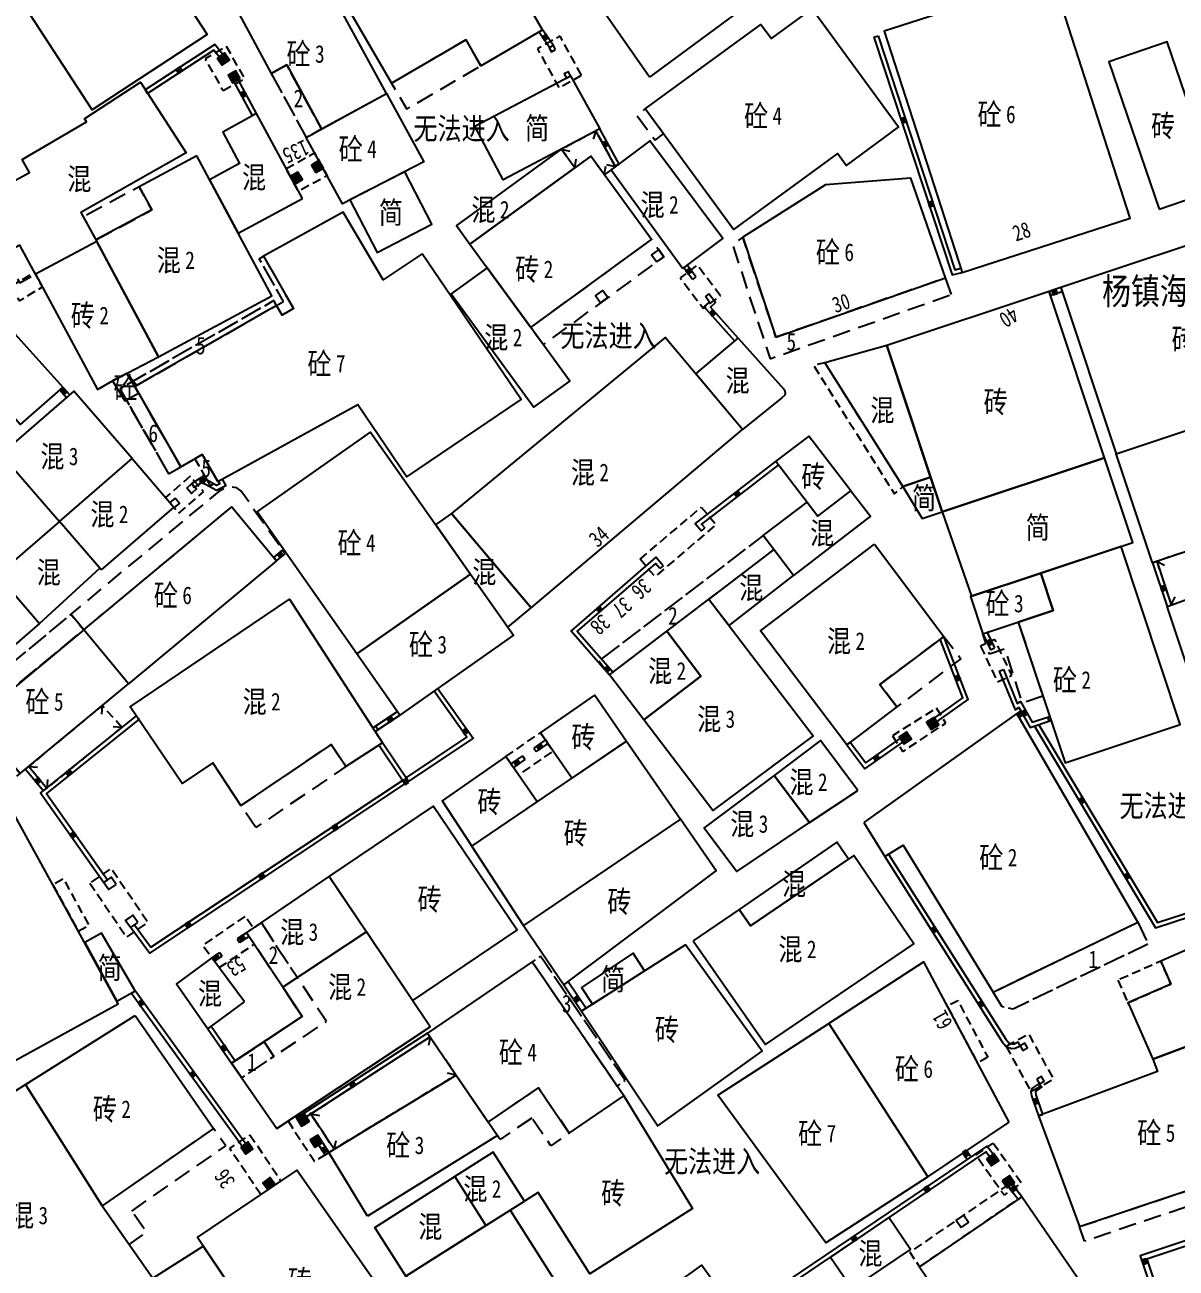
# Model space of a CAD drawing. Extents: x 395778 to 396698, y 996972 to 998012.
# Drawn here: x 396201.8 to 396267.1, y 997550.3 to 997620.8 of the extents above; entities that cross this region are included whole.
import ezdxf
from ezdxf.enums import TextEntityAlignment as Align

# ---------------------------------------------------------------- set-up
doc = ezdxf.new("R2010")
doc.units = 0
doc.header["$LTSCALE"] = 0.5
for name, pattern in [('X32', [1.5, 1, -0.5]), ('X39', [3, 2.5, -0.5]), ('X5', [3, 2, -1])]:
    doc.linetypes.add(name, pattern=pattern)
doc.layers.get('0').update_dxf_attribs({"linetype": 'CONTINUOUS'})
doc.layers.add('JMD', color=6, linetype='CONTINUOUS')
doc.layers.add('门牌号', color=2, linetype='CONTINUOUS')
doc.styles.add('宋体', font='')
doc.styles.add('正等线体', font='simhei.ttf')
doc.styles.add('细等线体', font='', dxfattribs={"width": 0.8})
doc.styles.get('宋体').set_extended_font_data('SimSun')
doc.styles.get('细等线体').set_extended_font_data('SimSun')

# ---------------------------------------------------------------- blocks, each defined once
blk = doc.blocks.new('*U0')
at = {"linetype": 'Continuous'}
for points in [[(0, 0), (0.5, 0.5), (-0.5, 0.5)], [(0, 0), (-0.5, 0.5), (-0.5, -0.5)], [(0, 0), (-0.5, -0.5), (0.5, -0.5)], [(0, 0), (0.5, -0.5), (0.5, 0.5)]]:
    blk.add_solid(points, dxfattribs=at)
blk = doc.blocks.new('gc002')
blk.add_lwpolyline([(-0.5, -0.5), (0.5, -0.5), (0.5, 0.5), (-0.5, 0.5), (-0.5, -0.5)])
at = {"linetype": 'Continuous'}
blk.add_blockref('*U0', (0, 0), dxfattribs=at)
blk = doc.blocks.new('gc291')
blk.add_lwpolyline([(-0.5, -0.5), (0.5, -0.5), (0.5, 0.5), (-0.5, 0.5), (-0.5, -0.5)])

msp = doc.modelspace()

# ---------------------------------------------------------------- linework, layer by layer
at = {"layer": 'JMD', "linetype": 'Continuous'}
for p, q in [((396231.18, 997620.527), (396230.974, 997620.385)), ((396249.972, 997620.098), (396250.21, 997620.176)), ((396213.095, 997619.05), (396212.898, 997618.896)), ((396208.634, 997617.125), (396208.77, 997616.916)), ((396213.905, 997617.694), (396213.685, 997617.575)), ((396214.938, 997615.78), (396214.718, 997615.661)), ((396234.196, 997614.792), (396234.053, 997614.313)), ((396234.417, 997614.909), (396234.198, 997614.788)), ((396232.239, 997613.751), (396232.727, 997613.639)), ((396233.007, 997612.698), (396233.084, 997613.191)), ((396235.315, 997612.757), (396234.827, 997612.862)), ((396235.517, 997612.908), (396235.298, 997612.788)), ((396234.681, 997612.29), (396234.759, 997612.783)), ((396239.384, 997607.166), (396239.184, 997607.015)), ((396239.878, 997606.51), (396239.678, 997606.36)), ((396260.588, 997605.9), (396260.667, 997605.662)), ((396240.62, 997605.539), (396240.417, 997605.392)), ((396259.924, 997605.679), (396260.003, 997605.441)), ((396203.958, 997600.248), (396203.77, 997600.084)), ((396204.345, 997599.801), (396204.156, 997599.638)), ((396246.281, 997597.469), (396246.433, 997597.271)), ((396211.275, 997594.771), (396211.409, 997594.56)), ((396212.775, 997594.903), (396212.992, 997595.027)), ((396240.201, 997592.094), (396240.387, 997592.262)), ((396216.568, 997590.794), (396216.411, 997590.989)), ((396216.082, 997590.391), (396215.923, 997590.583)), ((396265.785, 997590.283), (396266.022, 997590.362)), ((396266.022, 997590.362), (396266.469, 997590.138)), ((396238.022, 997590.114), (396237.833, 997589.95)), ((396266.845, 997587.889), (396267.063, 997588.339)), ((396256.596, 997585.339), (396256.821, 997585.448)), ((396234.976, 997583.921), (396235.164, 997584.086)), ((396257.089, 997584.121), (396257.321, 997584.216)), ((396206.188, 997582.183), (396206.152, 997581.684)), ((396258.306, 997581.877), (396258.448, 997581.671)), ((396208.127, 997581.591), (396208.283, 997581.396)), ((396253.382, 997581.145), (396253.237, 997581.349)), ((396258.09, 997581.727), (396258.232, 997581.521)), ((396259.929, 997581.296), (396259.847, 997581.533)), ((396207.31, 997580.936), (396206.812, 997580.975)), ((396221.847, 997580.804), (396221.707, 997581.011)), ((396222.099, 997580.061), (396221.891, 997579.921)), ((396230.679, 997579.769), (396230.821, 997579.563)), ((396231.337, 997580.224), (396231.479, 997580.019)), ((396248.433, 997579.954), (396248.633, 997580.104)), ((396251.614, 997580.108), (396251.469, 997580.312)), ((396230.036, 997579.323), (396230.178, 997579.118)), ((396201.831, 997578.568), (396202.023, 997578.727)), ((396202.023, 997578.727), (396202.521, 997578.681)), ((396229.378, 997578.868), (396229.52, 997578.662)), ((396203.059, 997577.479), (396203.107, 997577.977)), ((396223.573, 997577.865), (396223.434, 997578.073)), ((396202.851, 997577.338), (396203.043, 997577.498)), ((396250.591, 997573.608), (396250.803, 997573.742)), ((396206.286, 997572.142), (396206.49, 997572.287)), ((396207.52, 997569.989), (396207.721, 997570.138)), ((396214.386, 997569.288), (396214.521, 997569.078)), ((396213.844, 997568.939), (396213.979, 997568.729)), ((396212.84, 997568.167), (396212.984, 997567.962)), ((396232.387, 997566.33), (396232.635, 997566.497)), ((396208.059, 997565.981), (396207.857, 997565.834)), ((396233.389, 997564.841), (396233.638, 997565.009)), ((396212.175, 997563.837), (396212.38, 997563.98)), ((396224.654, 997563.587), (396224.79, 997563.377)), ((396224.795, 997563.38), (396224.696, 997562.89)), ((396258.27, 997562.87), (396258.162, 997563.095)), ((396213.533, 997561.883), (396213.739, 997562.025)), ((396226.275, 997561.209), (396225.787, 997561.315)), ((396259.314, 997560.705), (396259.455, 997560.499)), ((396217.433, 997558.921), (396217.569, 997558.711)), ((396218.031, 997559.01), (396218.52, 997558.906)), ((396259.313, 997558.894), (396259.549, 997558.976)), ((396217.506, 997558.316), (396217.719, 997558.446)), ((396214.368, 997557.274), (396214.165, 997557.127)), ((396218.474, 997557.241), (396218.685, 997557.376)), ((396219.35, 997557.001), (396219.46, 997557.489)), ((396218.833, 997556.68), (396219.044, 997556.815)), ((396255.211, 997556.954), (396255.004, 997556.814)), ((396255.473, 997556.567), (396255.266, 997556.427)), ((396256.887, 997556.535), (396256.69, 997556.382)), ((396257.702, 997555.147), (396257.506, 997554.991)), ((396258.367, 997554.309), (396258.171, 997554.154))]:
    msp.add_line(p, q, dxfattribs=at)
at = {"layer": 'JMD', "linetype": 'Continuous', "flags": 128}
for points, elevation in [([(396194.174, 997633.529), (396200.708, 997637.791), (396212.148, 997620.25), (396205.613, 997615.988)], 4.548), ([(396237.249, 997617.837), (396232.82, 997624.198), (396238.56, 997628.419), (396243.151, 997622.177)], 5.283), ([(396222.609, 997617.494), (396226.827, 997619.956), (396227.681, 997618.486), (396231.182, 997620.528), (396226.684, 997628.285), (396218.811, 997624.052)], -991.708), ([(396218.642, 997614.895), (396222.328, 997616.906), (396218.518, 997623.892), (396213.953, 997621.402), (396215.78, 997618.053), (396216.658, 997618.532)], -980.82), ([(396254.981, 997606.752), (396264.522, 997609.831), (396260.101, 997623.531), (396250.56, 997620.452)], 11.264), ([(396231.92, 997619.401), (396231.792, 997619.637), (396231.553, 997619.508), (396231.681, 997619.272)], 5.165), ([(396266.162, 997610.348), (396269.468, 997611.478), (396266.611, 997619.836), (396263.305, 997618.706)], 5.719), ([(396234.417, 997614.909), (396228.941, 997612.012), (396227.34, 997615.047), (396232.768, 997617.909)], -991.16), ([(396232.768, 997617.909), (396232.64, 997618.145), (396232.402, 997618.016), (396232.53, 997617.78)], 5.188), ([(396217.764, 997614.416), (396222.328, 997616.906), (396224.443, 997613.031), (396219.82, 997610.648)], -980.82), ([(396239.136, 997606.979), (396241.403, 997608.686), (396237.259, 997614.214), (396235.066, 997612.57), (396239.136, 997606.979)], -988.1), ([(396220.248, 997610.868), (396221.784, 997607.888), (396224.895, 997609.492), (396223.359, 997612.472)], -980.82), ([(396224.341, 997607.819), (396222.138, 997606.327), (396219.861, 997610.169), (396215.343, 997607.671), (396217.042, 997604.702), (396216.403, 997604.336), (396216.088, 997604.888), (396208.045, 997600.286), (396210.651, 997595.73), (396211.871, 997596.428), (396212.751, 997594.889), (396220.693, 997599.255), (396223.471, 997595.15), (396229.957, 997599.541)], -73.262), ([(396230.525, 997587.731), (396242.529, 997597.85), (396238.134, 997603.063), (396226.015, 997593.081)], -990.714), ([(396239.865, 997601.01), (396242.266, 997603.034), (396244.869, 997600.124), (396244.92, 997600.024), (396244.944, 997599.885), (396244.915, 997599.786), (396244.745, 997599.648), (396242.529, 997597.85)], 11.175), ([(396207.885, 997596.195), (396204.586, 997600.01), (396200.46, 997596.441), (396203.759, 997592.626)], -987.232), ([(396196.945, 997593.402), (396200.46, 997596.441), (396203.759, 997592.626), (396200.245, 997589.587)], -987.232), ([(396206.139, 997589.874), (396203.759, 997592.626), (396207.885, 997596.195), (396210.254, 997593.433)], -987.232), ([(396210.985, 997594.513), (396211.275, 997594.771), (396211.54, 997594.473), (396211.25, 997594.215)], -991.556), ([(396210.325, 997593.942), (396210.033, 997593.694), (396210.281, 997593.402), (396210.572, 997593.65)], -992.903), ([(396200.245, 997589.587), (396202.625, 997586.835), (396206.05, 997589.978), (396203.759, 997592.626)], -987.232), ([(396229.207, 997586.623), (396230.525, 997587.731), (396226.015, 997593.081), (396225.113, 997592.447), (396227.089, 997589.636)], -992.304), ([(396258.164, 997586.915), (396260.823, 997578.922), (396267.36, 997581.097), (396263.997, 997591.206), (396259.442, 997589.691), (396260.146, 997587.575)], -985.739), ([(396227.089, 997589.636), (396229.525, 997586.17), (396223.083, 997581.641), (396220.647, 997585.107)], -980.205), ([(396222.099, 997580.061), (396222.099, 997580.061), (396220.023, 997578.719), (396219.182, 997579.962), (396214.064, 997576.497), (396212.464, 997578.931), (396212.464, 997578.931), (396210.725, 997577.754), (396207.781, 997582.101), (396216.824, 997588.224)], 5.829), ([(396235.937, 997580.165), (396232.838, 997578.056), (396231.052, 997580.635), (396234.134, 997582.77)], 5.699), ([(396249.414, 997575.533), (396250.591, 997573.608), (396251.642, 997574.25), (396256.735, 997565.922), (396264.944, 997569.879), (396258.09, 997581.727)], 6.453), ([(396227.163, 997574.194), (396235.937, 997580.165), (396239, 997575.737), (396230.099, 997569.706)], 5.699), ([(396249.067, 997577.366), (396246.952, 997580.191), (396244.314, 997578.216), (396246.313, 997575.545)], 6.325), ([(396227.163, 997574.194), (396230.869, 997576.716), (396229.093, 997579.279), (396225.476, 997576.773)], 5.699), ([(396244.314, 997578.216), (396240.338, 997575.24), (396242.192, 997572.764), (396246.313, 997575.545)], 6.325), ([(396201.024, 997576.313), (396186.899, 997568.535), (396193.013, 997557.51), (396207.103, 997565.259)], -92.647), ([(396219.066, 997572.477), (396224.983, 997576.463), (396229.731, 997569.457), (396223.798, 997565.44)], 5.699), ([(396213.533, 997561.883), (396216.102, 997558.187), (396224.806, 997563.94), (396221.181, 997569.332), (396216.432, 997566.193), (396217.533, 997564.526)], -91.555), ([(396267.762, 997562.843), (396268.025, 997562.134), (396271.089, 997563.274), (396268.678, 997568.736), (396266.253, 997567.666), (396266.821, 997566.377), (396264.392, 997565.306), (396264.433, 997565.214), (396265.801, 997562.113)], -990.09), ([(396224.654, 997563.587), (396228.095, 997558.541), (396230.943, 997560.483), (396232.691, 997557.919), (396235.785, 997560.029), (396230.596, 997567.639)], -981.66), ([(396208.052, 997564.599), (396212.512, 997558.183), (396206.197, 997553.794), (396201.847, 997560.678)], -89.979), ([(396209.059, 997549.677), (396202.987, 997545.84), (396195.961, 997556.958), (396201.847, 997560.678), (396206.197, 997553.794)], 6.464), ([(396221.242, 997553.198), (396219.044, 997556.815), (396226.275, 997561.209), (396228.615, 997557.779)], 6.484), ([(396259.212, 997560.979), (396259.371, 997560.71), (396259.638, 997560.868), (396259.479, 997561.137)], 7.448), ([(396223.239, 997547.204), (396217.239, 997555.82), (396211.592, 997552.009), (396217.521, 997543.222)], 6.464), ([(396217.521, 997543.222), (396214.51, 997541.125), (396210.357, 997547.641), (396209.059, 997549.677), (396211.918, 997551.499)], 6.464)]:
    msp.add_lwpolyline(points, close=True, dxfattribs=dict(at, elevation=elevation))
for points in [[(396246.475, 997621.718), (396251.379, 997615.008), (396248.402, 997612.832), (396247.907, 997613.504), (396242.006, 997609.191), (396237.004, 997616.035), (396243.567, 997620.832), (396244.158, 997620.024)], [(396205.88, 997608.515), (396202.413, 997606.656), (396201.518, 997608.295), (396200.615, 997607.802), (396199.004, 997610.755), (396202.063, 997612.424), (396201.656, 997613.17), (396205.293, 997615.293), (396205.183, 997615.481), (396205.264, 997615.528), (396208.361, 997617.544), (396210.963, 997613.546), (396204.983, 997610.159)], [(396217.548, 997610.944), (396214.938, 997615.78), (396213.039, 997614.708), (396213.989, 997612.936), (396212.278, 997612.018), (396213.907, 997608.979)], [(396232.239, 997613.751), (396226.289, 997609.42), (396227.056, 997608.366), (396233.007, 997612.698)], [(396211.554, 997613.368), (396208.296, 997611.621), (396209.004, 997610.3), (396205.834, 997608.601), (396209.388, 997601.971), (396215.821, 997605.419), (396213.907, 997608.979)], [(396237.354, 997608.617), (396233.907, 997613.353), (396233.007, 997612.698), (396232.115, 997612.049), (396227.056, 997608.366), (396228.033, 997607.025), (396230.504, 997603.63), (396237.354, 997608.617)], [(396254.041, 997606.441), (396252.064, 997612.11), (396247.231, 997611.717), (396242.541, 997608.759), (396244.417, 997603.085)], [(396271.376, 997609.489), (396260.588, 997605.9), (396263.729, 997596.462), (396274.516, 997600.052)], [(396202.413, 997606.656), (396205.921, 997600.112), (396206.766, 997600.598), (396209.388, 997601.971), (396205.88, 997608.515)], [(396228.033, 997607.025), (396225.998, 997605.543), (396230.683, 997599.108), (396232.717, 997600.59), (396230.504, 997603.63)], [(396259.924, 997605.679), (396250.705, 997602.611), (396253.845, 997593.173), (396263.064, 997596.241)], [(396197.117, 997602.088), (396200.023, 997604.6), (396203.958, 997600.248), (396201.543, 997598.133), (396199.051, 997600.978), (396198.499, 997600.499)], [(396247.185, 997601.632), (396251.627, 997594.607), (396253.195, 997595.129), (396250.705, 997602.611)], [(396207.584, 997601.026), (396206.766, 997600.598), (396207.472, 997599.462), (396208.257, 997599.902), (396208.045, 997600.286)], [(396263.729, 997596.462), (396274.516, 997600.052), (396276.572, 997593.873), (396265.785, 997590.283)], [(396214.979, 997593.17), (396221.421, 997597.698), (396227.089, 997589.636), (396220.647, 997585.107)], [(396248.672, 997594.357), (396246.281, 997597.469), (396244.417, 997596.037), (396246.789, 997592.923)], [(396261.722, 997590.449), (396264.666, 997591.429), (396263.064, 997596.241), (396253.845, 997593.173), (396255.52, 997588.386), (396259.442, 997589.691)], [(396251.627, 997594.607), (396252.723, 997592.8), (396253.845, 997593.173), (396253.195, 997595.129)], [(396245.42, 997589.551), (396243.692, 997591.819), (396246.183, 997593.718), (396246.789, 997592.923), (396248.672, 997594.357), (396249.777, 997592.918)], [(396205.141, 997586.474), (396213.546, 997593.448), (396216.082, 997590.391), (396207.677, 997583.418)], [(396198.964, 997591.068), (396202.625, 997586.835), (396197.207, 997582.15), (396193.502, 997586.344)], [(396241.755, 997586.718), (396245.42, 997589.551), (396244.298, 997591.024), (396240.614, 997588.217)], [(396250.017, 997591.344), (396253.953, 997586.102), (396250.314, 997583.369), (396251.269, 997582.097), (396248.433, 997579.954), (396243.548, 997586.419)], [(396268.709, 997581.495), (396266.61, 997587.804), (396276.32, 997591.322), (396278.584, 997585.073)], [(396259.442, 997589.691), (396255.451, 997588.363), (396256.155, 997586.247), (396260.146, 997587.575)], [(396240.614, 997588.217), (396240.614, 997588.217), (396246.525, 997580.452), (396240.829, 997576.23), (396236.916, 997581.37), (396240.164, 997583.843), (396238.222, 997586.394), (396240.614, 997588.217)], [(396207.677, 997583.418), (396205.141, 997586.474), (396198.965, 997581.351), (396201.527, 997578.316)], [(396236.916, 997581.37), (396234.976, 997583.921), (396238.222, 997586.394), (396238.222, 997586.394), (396240.164, 997583.843)], [(396230.099, 997569.706), (396232.387, 997566.33), (396241.033, 997572.798), (396239, 997575.737)], [(396248.526, 997573.461), (396247.875, 997574.418), (396242.341, 997570.608), (396242.969, 997569.685)], [(396239.727, 997568.832), (396243.824, 997562.938), (396252.241, 997568.657), (396248.835, 997573.671), (396242.969, 997569.685), (396242.341, 997570.608)], [(396214.386, 997569.288), (396219.066, 997572.477), (396221.181, 997569.332), (396216.432, 997566.193)], [(396207.02, 997565.41), (396208.059, 997565.981), (396206.16, 997569.258), (396205.196, 997568.728)], [(396233.389, 997564.841), (396237.724, 997558.333), (396243.628, 997562.574), (396239.294, 997568.606)], [(396214.256, 997565.364), (396212.417, 997567.87), (396210.4, 997566.39), (396212.175, 997563.837)], [(396236.96, 997567.118), (396236.316, 997568.128), (396233.377, 997566.188), (396234.006, 997565.235)], [(396257.647, 997558.545), (396252.818, 997567.644), (396247.411, 997564.145), (396253.044, 997555.441)], [(396247.411, 997564.145), (396253.044, 997555.441), (396247.241, 997551.69), (396241.127, 997560.077)], [(396258.27, 997562.87), (396258.429, 997562.601), (396258.696, 997562.758), (396258.536, 997563.027)], [(396268.025, 997562.134), (396267.762, 997562.843), (396265.801, 997562.113), (396266.065, 997561.405), (396259.313, 997558.894), (396261.65, 997552.61), (396273.358, 997556.535), (396271.089, 997563.274)], [(396230.143, 997554.057), (396228.38, 997556.833), (396226.195, 997555.446), (396227.958, 997552.67)], [(396223.422, 997549.789), (396221.659, 997552.565), (396226.195, 997555.446), (396227.958, 997552.67)], [(396256.781, 997544.098), (396262.557, 997548.204), (396258.367, 997554.309), (396252.572, 997550.332)], [(396229.332, 997553.543), (396232.155, 997549.098), (396226.281, 997545.367), (396223.422, 997549.789)], [(396247.513, 997550.88), (396248.734, 997549.076), (396252.047, 997551.318), (396250.827, 997553.122)], [(396230.886, 997539.612), (396227.436, 997544.745), (396232.944, 997548.692), (396234.587, 997546.4), (396240.205, 997550.426), (396243.151, 997546.315), (396237.533, 997542.289), (396238.232, 997541.313), (396235.221, 997539.156), (396236.809, 997536.705), (396234.034, 997534.907)]]:
    msp.add_lwpolyline(points, close=True, dxfattribs=at)
at = {"layer": 'JMD', "linetype": 'X5', "flags": 128}
for points, elevation in [([(396227.681, 997618.486), (396226.827, 997619.956), (396222.609, 997617.494), (396223.466, 997616.026)], -991.708), ([(396237.562, 997614.26), (396238.043, 997614.612), (396237.004, 997616.035), (396236.522, 997615.683)], -990.578), ([(396214.905, 997575.255), (396214.064, 997576.497), (396219.182, 997579.962), (396220.023, 997578.72)], 5.829), ([(396207.868, 997553.493), (396213.197, 997557.198), (396212.512, 997558.183), (396206.197, 997553.794), (396207.724, 997551.598), (396208.709, 997552.283)], -89.979)]:
    msp.add_lwpolyline(points, close=True, dxfattribs=dict(at, elevation=elevation))
at = {"layer": 'JMD', "linetype": 'X32', "flags": 128}
for points, elevation in [([(396233.386, 997617.944), (396232.176, 997620.156), (396230.887, 997619.45), (396232.097, 997617.238)], -991.304), ([(396235.066, 997612.57), (396234.681, 997612.29), (396233.907, 997613.353), (396233.007, 997612.698), (396232.239, 997613.751), (396234.196, 997614.792), (396235.315, 997612.757)], -988.1), ([(396216.629, 997612.647), (396218.242, 997613.54), (396218.952, 997612.239), (396217.323, 997611.36)], 5.612), ([(396201.001, 997605.958), (396201.486, 997605.144), (396202.802, 997605.929), (396202.353, 997606.765)], -991.807), ([(396241.266, 997605.428), (396239.957, 997607.167), (396238.991, 997606.44), (396240.3, 997604.701)], -991.063), ([(396211.184, 997595.187), (396209.786, 997593.982), (396210.546, 997593.1), (396211.944, 997594.305)], -990.672), ([(396236.711, 997590.485), (396240.183, 997593.438), (396241.026, 997592.446), (396237.555, 997589.493)], -989.859), ([(396229.093, 997579.279), (396231.052, 997580.635), (396231.772, 997579.596), (396229.813, 997578.239)], 5.699), ([(396203.39, 997572.011), (396204.836, 997569.382), (396205.449, 997569.719), (396204.003, 997572.348)], -92.647), ([(396263.824, 997566.594), (396264.392, 997565.306), (396266.821, 997566.377), (396266.253, 997567.666)], -990.09), ([(396256.44, 997562.223), (396255.859, 997561.914), (396254.151, 997565.133), (396254.732, 997565.442)], -988.369), ([(396219.35, 997557.001), (396218.031, 997559.01), (396224.795, 997563.38), (396226.275, 997561.209)], 6.484)]:
    msp.add_lwpolyline(points, close=True, dxfattribs=dict(at, elevation=elevation))
at = {"layer": 'JMD', "linetype": 'Continuous', "flags": 128}
for points in [[(396231.571, 997619.517), (396230.963, 997620.401)], [(396212.898, 997618.896), (396212.534, 997619.361), (396208.77, 997616.916)], [(396239.678, 997606.36), (396239.184, 997607.015)], [(396260.667, 997605.662), (396260.003, 997605.441)], [(396204.156, 997599.638), (396203.77, 997600.084)], [(396215.923, 997590.583), (396216.422, 997590.998)], [(396266.022, 997590.362), (396266.845, 997587.889)], [(396253.237, 997581.349), (396255.02, 997582.621), (396253.745, 997585.946)], [(396257.321, 997584.216), (396258.11, 997582.297), (396258.291, 997582.41), (396258.963, 997581.227), (396259.944, 997581.566)], [(396223.434, 997578.072), (396226.886, 997580.377), (396225.017, 997583.001)], [(396208.283, 997581.396), (396203.025, 997577.178), (396206.49, 997572.287)], [(396259.327, 997581.088), (396266.066, 997569.868), (396271.942, 997571.786)], [(396208.023, 997569.732), (396208.957, 997568.476), (396223.225, 997577.934), (396221.891, 997579.921)], [(396248.632, 997580.105), (396249.515, 997578.928), (396251.469, 997580.312)], [(396202.023, 997578.727), (396203.059, 997577.479)], [(396250.803, 997573.742), (396257.457, 997563.241), (396257.631, 997563.047), (396257.828, 997562.976), (396257.927, 997562.983), (396258.162, 997563.095)], [(396212.984, 997567.962), (396212.565, 997567.669)], [(396232.627, 997566.51), (396233.642, 997565.002)], [(396214.165, 997557.127), (396207.838, 997565.86)], [(396212.376, 997563.985), (396213.742, 997562.021)], [(396224.795, 997563.38), (396217.569, 997558.711)], [(396235.789, 997560.022), (396239.679, 997553.633), (396233.851, 997549.932), (396230.919, 997554.55), (396230.143, 997554.057)], [(396217.367, 997559.023), (396217.719, 997558.446)], [(396218.685, 997557.376), (396219.044, 997556.815)], [(396256.69, 997556.382), (396256.33, 997556.845), (396242.471, 997547.469)], [(396255.266, 997556.427), (396255.004, 997556.814)], [(396258.171, 997554.154), (396257.506, 997554.991)]]:
    msp.add_lwpolyline(points, dxfattribs=at)
at = {"layer": 'JMD', "color": 7, "linetype": 'Continuous', "flags": 128}
for points in [[(396231.792, 997619.637), (396231.18, 997620.527)], [(396213.095, 997619.05), (396212.59, 997619.695), (396208.634, 997617.125)], [(396239.878, 997606.51), (396239.384, 997607.166)], [(396260.588, 997605.9), (396259.924, 997605.679)], [(396204.345, 997599.801), (396203.958, 997600.248)], [(396216.082, 997590.391), (396216.568, 997590.794)], [(396265.785, 997590.283), (396266.61, 997587.804)], [(396253.382, 997581.145), (396255.323, 997582.53), (396253.953, 997586.102)], [(396257.089, 997584.121), (396257.991, 997581.929), (396258.202, 997582.06), (396258.848, 997580.923), (396260.023, 997581.329)], [(396223.573, 997577.865), (396227.239, 997580.312), (396225.222, 997583.145)], [(396208.127, 997581.591), (396202.685, 997577.226), (396206.286, 997572.142)], [(396259.085, 997581.005), (396265.954, 997569.568), (396272.019, 997571.548)], [(396207.819, 997569.587), (396208.898, 997568.136), (396223.573, 997577.865), (396222.099, 997580.061)], [(396248.433, 997579.954), (396249.461, 997578.583), (396251.614, 997580.108)], [(396201.831, 997578.568), (396202.851, 997577.338)], [(396250.591, 997573.608), (396257.257, 997563.09), (396257.487, 997562.834), (396257.793, 997562.722), (396257.993, 997562.737), (396258.27, 997562.87)], [(396212.84, 997568.167), (396212.417, 997567.87)], [(396232.387, 997566.33), (396233.389, 997564.841)], [(396214.368, 997557.274), (396208.059, 997565.981)], [(396212.175, 997563.837), (396213.533, 997561.883)], [(396224.654, 997563.587), (396217.433, 997558.921)], [(396217.158, 997558.885), (396217.506, 997558.316)], [(396218.474, 997557.241), (396218.833, 997556.68)], [(396256.887, 997556.535), (396256.384, 997557.183), (396242.331, 997547.676)], [(396255.473, 997556.567), (396255.211, 997556.954)], [(396258.367, 997554.309), (396257.702, 997555.147)]]:
    msp.add_lwpolyline(points, dxfattribs=at)
for points, elevation in [([(396249.972, 997620.098), (396254.409, 997606.613), (396254.981, 997606.752)], 11.264), ([(396214.938, 997615.78), (396213.905, 997617.694)], 5.612), ([(396235.517, 997612.908), (396234.417, 997614.909)], -991.16), ([(396242.266, 997603.034), (396240.699, 997604.789), (396240.98, 997605.041), (396240.62, 997605.539)], 5.624), ([(396244.417, 997596.037), (396239.827, 997592.51), (396240.201, 997592.094)], 6.006), ([(396212.775, 997594.903), (396212.861, 997594.754), (396212.683, 997594.663), (396211.835, 997595.129), (396211.275, 997594.771)], -992.9), ([(396238.022, 997590.114), (396237.602, 997590.597), (396232.793, 997586.419), (396234.976, 997583.921)], 6.041), ([(396256.155, 997586.247), (396256.596, 997585.339)], 6.755), ([(396258.306, 997581.877), (396258.09, 997581.727)], 6.453), ([(396221.688, 997580.697), (396223.083, 997581.641)], -980.205), ([(396231.337, 997580.224), (396230.679, 997579.769)], 5.699), ([(396230.036, 997579.323), (396229.378, 997578.868)], 5.699), ([(396214.386, 997569.288), (396213.844, 997568.939)], 5.804), ([(396259.357, 997560.735), (396258.964, 997560.464), (396258.888, 997560.277), (396258.919, 997560.04), (396259.313, 997558.894)], 7.379), ([(396287.488, 997556.803), (396287.008, 997558.243), (396265.086, 997550.944), (396266.715, 997546.106)], 6.829)]:
    msp.add_lwpolyline(points, dxfattribs=dict(at, elevation=elevation))
at = {"layer": 'JMD', "linetype": 'Continuous', "flags": 128}
for points, elevation in [([(396250.21, 997620.176), (396254.575, 997606.91), (396254.904, 997606.99)], 11.264), ([(396214.72, 997615.657), (396213.685, 997617.575)], 5.612), ([(396235.315, 997612.757), (396234.198, 997614.788)], -991.16), ([(396242.075, 997602.873), (396240.346, 997604.809), (396240.646, 997605.077), (396240.417, 997605.392)], 5.624), ([(396244.568, 997595.838), (396240.194, 997592.477), (396240.387, 997592.262)], 6.006), ([(396212.992, 997595.027), (396213.208, 997594.65), (396212.679, 997594.381), (396211.845, 997594.839), (396211.409, 997594.56)], -992.9), ([(396237.833, 997589.95), (396237.577, 997590.244), (396233.146, 997586.395), (396235.164, 997584.086)], 6.041), ([(396256.394, 997586.326), (396256.821, 997585.448)], 6.755), ([(396221.552, 997580.907), (396222.939, 997581.846)], -980.205), ([(396258.448, 997581.671), (396258.232, 997581.521)], 6.453), ([(396231.479, 997580.019), (396230.821, 997579.563)], 5.699), ([(396230.178, 997579.118), (396229.52, 997578.662)], 5.699), ([(396214.521, 997569.078), (396213.979, 997568.729)], 5.804), ([(396259.371, 997560.71), (396259.502, 997560.529), (396259.455, 997560.499), (396259.167, 997560.301), (396259.144, 997560.244), (396259.163, 997560.097), (396259.549, 997558.976)], 7.379), ([(396287.203, 997556.708), (396286.819, 997557.864), (396265.466, 997550.754), (396266.999, 997546.202)], 6.829)]:
    msp.add_lwpolyline(points, dxfattribs=dict(at, elevation=elevation))
at = {"layer": 'JMD', "linetype": 'X32', "flags": 128}
for points in [[(396213.054, 997617.073), (396214.272, 997617.762), (396213.247, 997619.574), (396212.029, 997618.885)], [(396251.627, 997594.607), (396247.185, 997601.632), (396246.562, 997601.471), (396251.138, 997594.194)], [(396273.052, 997590.138), (396272.284, 997592.446), (396266.022, 997590.362), (396266.845, 997587.889)], [(396256.033, 997585.554), (396256.988, 997583.516), (396257.8, 997583.896), (396256.844, 997585.934)], [(396207.31, 997580.936), (396206.188, 997582.183), (396202.023, 997578.727), (396203.059, 997577.479)], [(396251.037, 997580.467), (396251.606, 997579.57), (396254.059, 997581.177), (396253.535, 997582.029)], [(396205.484, 997572.104), (396207.578, 997569.039), (396208.788, 997569.865), (396206.695, 997572.931)], [(396212.827, 997567.311), (396214.822, 997568.629), (396214.386, 997569.288), (396214.766, 997569.547), (396214.301, 997570.231), (396211.898, 997568.578)], [(396257.487, 997562.834), (396258.888, 997560.277), (396260.176, 997560.983), (396258.775, 997563.539)], [(396216.734, 997558.605), (396218.233, 997556.322), (396219.35, 997557.001), (396217.824, 997559.325)], [(396214.575, 997557.809), (396216.331, 997555.207), (396215.183, 997554.432), (396213.427, 997557.035)], [(396256.748, 997557.354), (396258.347, 997555.095), (396257.361, 997554.397), (396255.762, 997556.655)], [(396252.572, 997550.332), (396258.367, 997554.309), (396257.801, 997555.133), (396252.006, 997551.156)]]:
    msp.add_lwpolyline(points, close=True, dxfattribs=at)
at = {"layer": 'JMD', "linetype": 'X39', "flags": 128}
for points, elevation in [([(396215.78, 997618.053), (396217.764, 997614.416), (396218.642, 997614.895), (396216.658, 997618.532)], -980.82), ([(396256.735, 997565.922), (396264.944, 997569.879), (396265.538, 997568.647), (396257.871, 997564.952), (396257.25, 997565.084), (396256.735, 997565.922)], 6.453)]:
    msp.add_lwpolyline(points, close=True, dxfattribs=dict(at, elevation=elevation))
at = {"layer": 'JMD', "linetype": 'X5', "flags": 128}
for points in [[(396205.834, 997608.601), (396209.004, 997610.3), (396208.296, 997611.621), (396205.126, 997609.922)], [(396230.504, 997603.63), (396237.354, 997608.617), (396238.061, 997607.647), (396231.21, 997602.66)], [(396254.37, 997605.497), (396254.041, 997606.441), (396244.417, 997603.085), (396242.541, 997608.759), (396241.954, 997608.313), (396244.089, 997601.858)], [(396202.413, 997606.656), (396201.518, 997608.295), (396200.615, 997607.802), (396201.516, 997606.163)], [(396210.651, 997595.73), (396208.045, 997600.286), (396207.892, 997600.553), (396207.194, 997600.154), (396209.953, 997595.331)], [(396214.322, 997594.003), (396214.057, 997594.354), (396213.838, 997594.54), (396213.477, 997594.592), (396213.109, 997594.481), (396212.8, 997594.328), (396204.406, 997587.36), (396205.141, 997586.474), (396213.546, 997593.448), (396216.082, 997590.391), (396216.568, 997590.794), (396214.939, 997593.08)], [(396259.564, 997582.708), (396258.407, 997582.323), (396257.427, 997585.393), (396256.537, 997585.097), (396256.155, 997586.247), (396258.164, 997586.915)], [(396251.269, 997582.097), (396250.314, 997583.369), (396253.953, 997586.102), (396254.908, 997584.83)], [(396215.377, 997563.101), (396215.929, 997562.267), (396218.919, 997564.243), (396217.266, 997566.744), (396216.432, 997566.193), (396217.533, 997564.526)], [(396230.566, 997558.773), (396228.771, 997557.55), (396228.095, 997558.541), (396230.943, 997560.483), (396232.691, 997557.919), (396231.638, 997557.201)], [(396261.65, 997552.61), (396273.358, 997556.535), (396273.635, 997555.708), (396261.927, 997551.783)]]:
    msp.add_lwpolyline(points, close=True, dxfattribs=at)
at = {"layer": 'JMD', "linetype": 'X39', "flags": 128}
for points in [[(396216.088, 997604.888), (396216.484, 997605.114), (396215.1, 997607.532), (396215.343, 997607.671), (396217.042, 997604.702), (396216.403, 997604.336)], [(396209.953, 997595.331), (396210.651, 997595.73), (396208.263, 997599.905), (396208.045, 997600.286), (396216.088, 997604.888), (396215.935, 997605.155), (396207.194, 997600.154)], [(396212.751, 997594.889), (396211.871, 997596.428), (396211.445, 997596.184), (396212.325, 997594.645)], [(396234.37, 997584.716), (396234.976, 997583.921), (396244.298, 997591.024), (396243.692, 997591.819)], [(396205.141, 997586.474), (396204.406, 997587.36), (396197.3, 997581.46), (396200.6, 997577.536), (396201.527, 997578.316), (396198.965, 997581.351)], [(396215.22, 997569.84), (396217.266, 997566.744), (396216.432, 997566.193), (396214.386, 997569.288)], [(396230.596, 997567.639), (396235.407, 997560.584), (396235.868, 997560.898), (396231.057, 997567.953)], [(396215.377, 997563.101), (396215.929, 997562.267), (396214.104, 997561.061), (396213.533, 997561.883)]]:
    msp.add_lwpolyline(points, close=True, dxfattribs=at)

# ---------------------------------------------------------------- block references
at = {"layer": 'JMD', "linetype": 'Continuous', "xscale": 0.25, "yscale": 0.25}
for p, rotation in [((396231.321, 997620.1), 124.510241493761), ((396210.559, 997618.227), 213.0045695666276), ((396214.208, 997616.869), 118.3435023849892), ((396251.654, 997615.387), 288.2133225771013), ((396234.748, 997614.048), 118.8003928362609), ((396253.216, 997610.638), 288.2133225771013), ((396239.482, 997606.828), 126.9783082775647), ((396260.229, 997605.648), 198.4061640820027), ((396240.836, 997604.448), 131.7495079109965), ((396204.018, 997599.988), 130.8555955155843), ((396211.894, 997594.954), 151.2277067306076), ((396242.219, 997594.19), 217.5373335168644), ((396216.296, 997590.73), 39.67879814914621), ((396266.398, 997588.835), 288.4061640794437), ((396234.393, 997587.644), 220.9791961780469), ((396256.532, 997585.757), 295.9183631046305), ((396234.854, 997584.251), 311.1476968207594), ((396254.726, 997583.738), 110.9805692678654), ((396258.248, 997581.684), 214.6647703258081), ((396258.52, 997581.754), 299.594497637732), ((396222.519, 997581.41), 34.10016516629602), ((396226.802, 997580.711), 125.4596595924675), ((396231.013, 997579.848), 214.7092724352786), ((396229.712, 997578.947), 214.7092724561078), ((396250.121, 997579.204), 35.31566760875796), ((396204.305, 997578.365), 218.732647087475), ((396202.539, 997577.91), 309.6787981476952), ((396223.422, 997577.865), 123.872391573405), ((396261.767, 997576.783), 300.9882129457689), ((396204.535, 997574.831), 305.3136143582929), ((396219.407, 997575.253), 33.54020823393897), ((396215.24, 997572.491), 33.54020823393897), ((396264.341, 997572.497), 300.9882129457689), ((396211.072, 997569.728), 33.54020823393897), ((396214.128, 997568.974), 212.7722389553255), ((396253.373, 997569.451), 302.3630415691778), ((396212.658, 997567.887), 215.0191080175228), ((396233.092, 997565.506), 303.9548640678584), ((396208.399, 997565.298), 125.9252261284708), ((396256.05, 997565.228), 302.3630415691778), ((396213.093, 997562.736), 304.8036097410591), ((396211.333, 997561.249), 125.9252261284708), ((396220.39, 997560.683), 212.8685481150344), ((396259.161, 997559.721), 288.9857293932172), ((396217.391, 997558.745), 301.3990600465808), ((396218.795, 997556.972), 302.6242433347263), ((396255.212, 997556.729), 124.0775734663252), ((396252.992, 997554.738), 214.0775734663644), ((396257.87, 997554.734), 128.4555029724323), ((396248.851, 997551.936), 214.0775734663644), ((396265.324, 997550.627), 288.6088622576747)]:
    msp.add_blockref('gc002', p, dxfattribs=dict(at, rotation=rotation))
at = {"layer": 'JMD', "linetype": 'Continuous', "yscale": 0.5, "zscale": 0.5}
for name, p, xscale, rotation in [('gc002', (396213.063, 997618.862), 0.5, 305.252314074849), ('gc002', (396213.673, 997617.849), 0.5, 119.9438540862125), ('gc002', (396218.4, 997612.761, -0.036), 0.5, 30.56933468744578), ('gc002', (396217.204, 997612.109, 5.612), 0.5, 30.56933468744578), ('gc291', (396237.711, 997607.702), 0.5, 36.05468937626576), ('gc291', (396234.528, 997605.384), 0.4999999999999999, 36.05468937626579), ('gc002', (396253.312, 997581.159), 0.5, 212.0198390251954), ('gc002', (396251.759, 997580.337), 0.5, 34.92939881177109), ('gc291', (396206.635, 997572.083), 0.4999999999999999, 125.3136143552168), ('gc291', (396207.869, 997569.929), 0.4999999999999999, 125.3136143552168), ('gc002', (396217.584, 997558.661, 6.341), 0.5, 302.2146780290743), ('gc002', (396214.396, 997557.064, 5.953), 0.5, 305.4669480968338), ('gc002', (396218.342, 997557.458, 6.275), 0.5, 122.2146780282889), ('gc002', (396256.711, 997556.403), 0.5, 304.9192193915402), ('gc002', (396215.656, 997555.047, 6.012), 0.5, 127.2903243950592), ('gc002', (396257.6, 997555.165), 0.5, 304.9192193915402), ('gc291', (396254.996, 997552.905), 0.4999999999999999, 34.46269274922413)]:
    msp.add_blockref(name, p, dxfattribs=dict(at, xscale=xscale, rotation=rotation))

# ---------------------------------------------------------------- texts
at = {"layer": 'JMD', "linetype": 'Continuous', "style": '细等线体', "width": 0.8}
for s, p in [('砼', (396218.016, 997619.154, -980.82)), ('砼', (396243.975, 997615.639)), ('砼', (396257.223, 997615.726, 5.545)), ('砼', (396220.974, 997613.756, -980.82)), ('混', (396228.505, 997610.318)), ('混', (396238.103, 997610.596, -988.1)), ('砼', (396248.054, 997607.899)), ('混', (396210.651, 997607.451)), ('砖', (396230.987, 997606.933)), ('砖', (396205.775, 997604.313)), ('混', (396229.233, 997603.066)), ('砼', (396219.202, 997601.577, -73.262)), ('混', (396204.047, 997596.318, -987.232)), ('混', (396234.15, 997595.409, -990.714)), ('混', (396206.884, 997593.033, -987.232)), ('砼', (396220.909, 997591.403)), ('砼', (396210.487, 997588.433)), ('砼', (396257.674, 997587.969)), ('砼', (396224.961, 997585.638, -980.205)), ('混', (396248.679, 997585.836)), ('混', (396238.529, 997584.142)), ('砼', (396261.499, 997583.628, -985.739)), ('砼', (396203.201, 997582.391)), ('混', (396215.52, 997582.398, 5.829)), ('混', (396241.31, 997581.414)), ('混', (396246.549, 997577.838, 6.325)), ('混', (396243.19, 997575.459, 6.325)), ('砼', (396257.32, 997573.556, 6.453)), ('混', (396217.651, 997569.327)), ('混', (396245.922, 997568.35)), ('混', (396220.371, 997566.21, -91.555)), ('砼', (396230.061, 997562.497, -981.66)), ('砼', (396252.535, 997561.551)), ('砖', (396207.023, 997559.273, -89.979)), ('砼', (396247.042, 997557.895)), ('砼', (396266.286, 997557.926)), ('砼', (396223.672, 997557.227, 6.484)), ('混', (396228.044, 997554.752)), ('混', (396202.326, 997553.245, 6.464))]:
    msp.add_text(s, height=1.25, dxfattribs=at).set_placement(p, align=Align.MIDDLE_RIGHT)
at = {"layer": 'JMD', "linetype": 'Continuous', "style": '正等线体', "width": 0.8}
for s, p in [('3', (396218.266, 997619.154, -980.82)), ('4', (396244.225, 997615.639)), ('6', (396257.473, 997615.726, 5.545)), ('4', (396221.224, 997613.756, -980.82)), ('2', (396228.755, 997610.318)), ('2', (396238.353, 997610.596, -988.1)), ('2', (396210.901, 997607.451)), ('6', (396248.304, 997607.899)), ('2', (396231.237, 997606.933)), ('2', (396206.025, 997604.313)), ('2', (396229.483, 997603.066)), ('7', (396219.452, 997601.577, -73.262)), ('3', (396204.297, 997596.318, -987.232)), ('2', (396234.4, 997595.409, -990.714)), ('2', (396207.134, 997593.033, -987.232)), ('4', (396221.159, 997591.403)), ('6', (396210.737, 997588.433)), ('3', (396257.924, 997587.969)), ('3', (396225.211, 997585.638, -980.205)), ('2', (396248.929, 997585.836)), ('2', (396238.779, 997584.142)), ('2', (396261.749, 997583.628, -985.739)), ('5', (396203.451, 997582.391)), ('2', (396215.77, 997582.398, 5.829)), ('3', (396241.56, 997581.414)), ('2', (396246.799, 997577.838, 6.325)), ('3', (396243.44, 997575.459, 6.325)), ('2', (396257.57, 997573.556, 6.453)), ('3', (396217.901, 997569.327)), ('2', (396246.172, 997568.35)), ('2', (396220.621, 997566.21, -91.555)), ('4', (396230.311, 997562.497, -981.66)), ('6', (396252.785, 997561.551)), ('2', (396207.273, 997559.273, -89.979)), ('7', (396247.292, 997557.895)), ('5', (396266.536, 997557.926)), ('3', (396223.922, 997557.227, 6.484)), ('2', (396228.294, 997554.752)), ('3', (396202.576, 997553.245, 6.464))]:
    msp.add_text(s, height=1, dxfattribs=at).set_placement(p, align=Align.MIDDLE_LEFT)
at = {"layer": 'JMD', "linetype": 'Continuous', "width": 0.8}
for s, height, style, p in [('2', 1, '正等线体', (396217.325, 997616.627)), ('无法进入', 1.25, '细等线体', (396226.582, 997614.938, -991.16)), ('简', 1.25, '细等线体', (396230.867, 997614.966, -991.16)), ('砖', 1.25, '细等线体', (396266.387, 997615.092, 5.719)), ('混', 1.25, '细等线体', (396214.807, 997612.16)), ('混', 1.25, '细等线体', (396204.888, 997612.068)), ('简', 1.25, '细等线体', (396222.572, 997610.18, -980.82)), ('杨镇海故居', 1.5, '宋体', (396267.017, 997605.722)), ('无法进入', 1.25, '细等线体', (396234.921, 997603.183)), ('砖', 1.25, '细等线体', (396267.552, 997602.976)), ('5', 1, '正等线体', (396211.787, 997602.597)), ('5', 1, '正等线体', (396245.291, 997602.82)), ('砼', 1.25, '细等线体', (396207.515, 997600.266)), ('混', 1.25, '细等线体', (396242.244, 997600.631, 11.175)), ('砖', 1.25, '细等线体', (396256.885, 997599.426)), ('混', 1.25, '细等线体', (396250.459, 997598.946)), ('6', 1, '正等线体', (396209.086, 997597.625)), ('5', 1, '正等线体', (396212.09, 997595.629)), ('砖', 1.25, '细等线体', (396246.542, 997595.195)), ('简', 1.25, '细等线体', (396252.823, 997593.979)), ('简', 1.25, '细等线体', (396259.273, 997592.31)), ('混', 1.25, '细等线体', (396247.036, 997591.97)), ('混', 1.25, '细等线体', (396203.159, 997589.747, -987.232)), ('混', 1.25, '细等线体', (396227.871, 997589.765, -992.304)), ('混', 1.25, '细等线体', (396243.017, 997588.873)), ('2', 1, '正等线体', (396238.574, 997587.271)), ('砖', 1.25, '细等线体', (396233.493, 997580.408, 5.699)), ('砖', 1.25, '细等线体', (396228.157, 997576.739, 5.699)), ('无法进入', 1.25, '细等线体', (396266.64, 997576.51)), ('砖', 1.25, '细等线体', (396233.056, 997574.948, 5.699)), ('混', 1.25, '细等线体', (396245.444, 997572.054)), ('砖', 1.25, '细等线体', (396224.762, 997571.202, 5.699)), ('砖', 1.25, '细等线体', (396235.534, 997571.073)), ('2', 1, '正等线体', (396215.903, 997568.019)), ('简', 1.25, '细等线体', (396206.62, 997567.324)), ('1', 1, '正等线体', (396262.426, 997567.778)), ('简', 1.25, '细等线体', (396235.176, 997566.675)), ('混', 1.25, '细等线体', (396212.309, 997565.846)), ('3', 1, '正等线体', (396232.544, 997565.256)), ('砖', 1.25, '细等线体', (396238.229, 997563.809)), ('1', 1, '正等线体', (396214.684, 997561.944)), ('无法进入', 1.25, '细等线体', (396240.795, 997556.331)), ('砖', 1.25, '细等线体', (396235.185, 997554.524)), ('混', 1.25, '细等线体', (396224.809, 997552.617)), ('混', 1.25, '细等线体', (396249.78, 997551.099)), ('砖', 1.25, '细等线体', (396217.404, 997549.544, 6.464))]:
    msp.add_text(s, height=height, dxfattribs=dict(at, style=style)).set_placement(p, align=Align.MIDDLE)
at = {"layer": '门牌号', "linetype": 'Continuous', "style": '细等线体', "width": 0.8}
for s, rotation, p in [('135', 204.25778, (396217.17, 997613.604)), ('28', 18.71091, (396258.353, 997609.078)), ('30', 18.71091, (396248.116, 997605.02)), ('40', 213.00198, (396257.641, 997604.212)), ('34', 41.67298, (396234.371, 997591.765)), ('36', 221.55708, (396236.788, 997588.789)), ('37', 221.55708, (396235.694, 997587.739, -6.041)), ('38', 221.55708, (396234.457, 997586.764)), ('53', 210.69775, (396213.802, 997567.372)), ('61', 119.13863, (396253.852, 997564.338)), ('36', 124.51451, (396213.136, 997555.321))]:
    msp.add_text(s, height=0.9, rotation=rotation, dxfattribs=at).set_placement(p, align=Align.MIDDLE)

doc.saveas('drawing.dxf')
